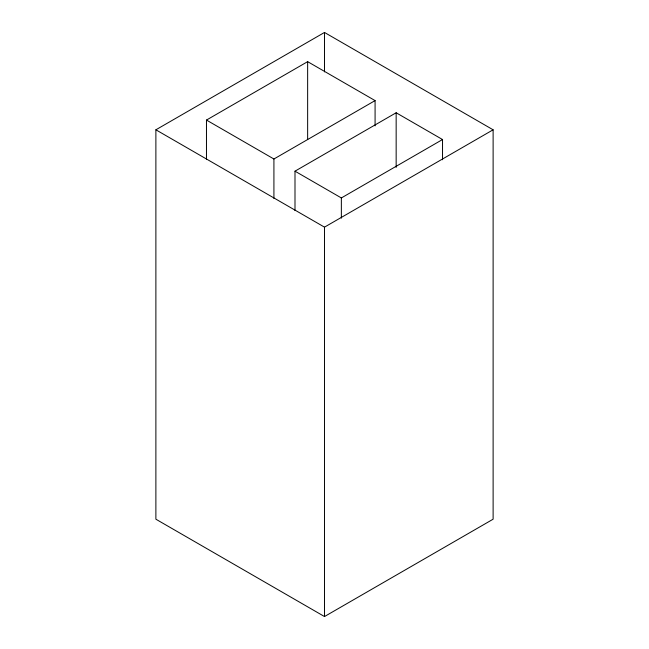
<?xml version="1.0" encoding="UTF-8"?>
<svg xmlns="http://www.w3.org/2000/svg" width="649" height="649" viewBox="0 0 649 649"><rect width="100%" height="100%" fill="white"/><g stroke="black" fill="none" stroke-linecap="round" stroke-linejoin="round"><path stroke-width="0.97" d="M155.882 129.8L324.5 32.45L493.118 129.8L493.118 519.2L324.5 616.55L155.882 519.2L155.882 129.8L324.5 227.15L493.118 129.8M206.471 159.508L206.471 120.065L307.642 61.655L375.081 100.595L375.081 125.882M206.471 120.065L273.919 159.005L375.081 100.595M294.995 210.617L294.995 171.174L396.158 112.764L442.529 139.535L442.529 159.759M294.995 171.174L341.358 197.945L442.529 139.535M396.158 112.764L396.158 167.377M341.358 197.945L341.358 218.169M324.5 32.45L324.5 71.893M324.5 227.15L324.5 616.55M307.642 61.655L307.642 139.535M273.919 159.005L273.919 198.448"/></g></svg>
